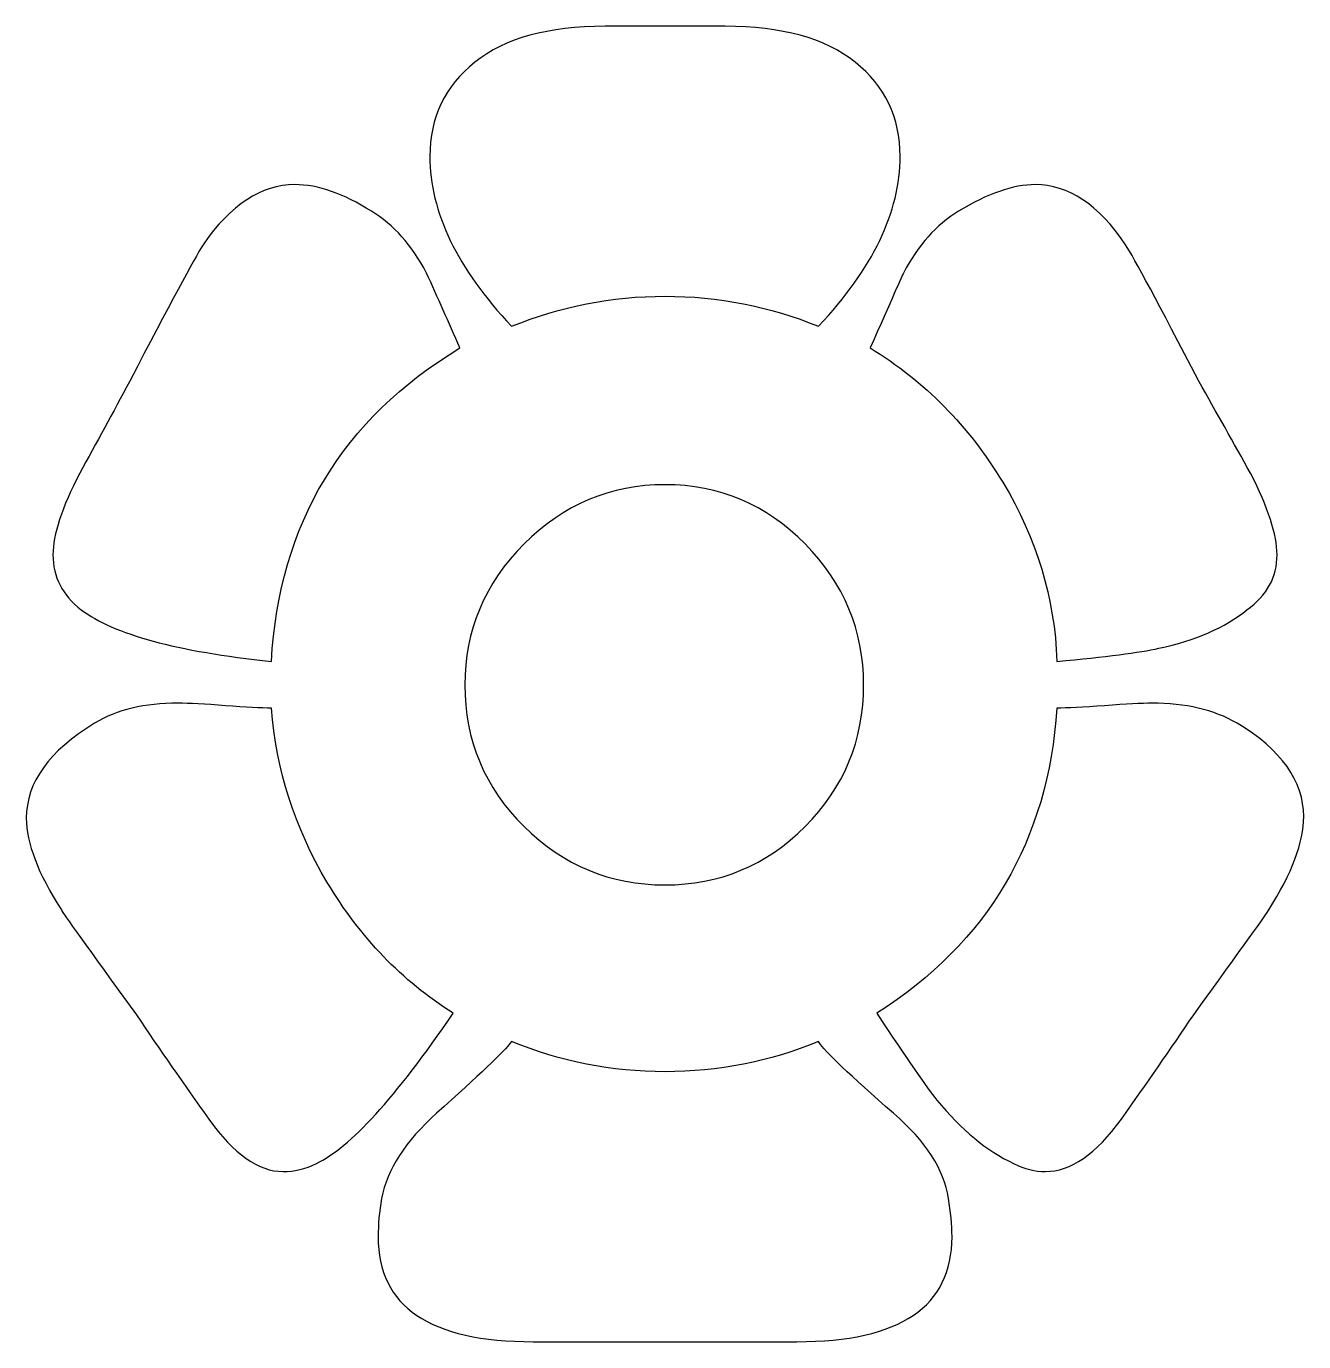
# Model space of a CAD drawing. Header units: centimetres. Extents: x -8.2 to 8.2, y -8.5 to 8.5.
import ezdxf

# ---------------------------------------------------------------- set-up
doc = ezdxf.new("R2010")
doc.units = ezdxf.units.CM
doc.header["$MEASUREMENT"] = 0
doc.layers.add('Camada 1', color=7, linetype='Continuous')

msp = doc.modelspace()

# ---------------------------------------------------------------- linework, layer by layer
at = {"layer": 'Camada 1'}
for points, knots in [([(-3.02749, 6.79564), (-3.02749, 7.29835), (-2.8335, 7.70189), (-2.44763, 8.01061), (-2.44763, 8.01061), (-2.06105, 8.31789), (-1.50381, 8.47151), (-0.77245, 8.47151), (-0.77245, 8.47151), (-0.52956, 8.47151), (-0.27046, 8.47151), (0.00003, 8.47151), (0.00003, 8.47151), (0.27192, 8.47151), (0.52962, 8.47151), (0.77317, 8.47151), (0.77317, 8.47151), (1.50384, 8.47151), (2.06182, 8.31789), (2.44841, 8.01061), (2.44841, 8.01061), (2.83494, 7.70192), (3.02753, 7.29835), (3.02753, 6.79564), (3.02753, 6.79564), (3.02753, 6.08055), (2.67778, 5.35125), (1.97684, 4.60714), (1.97684, 4.60714), (1.34671, 4.86413), (0.68821, 4.99441), (0.00003, 4.99441), (0.00003, 4.99441), (-0.68678, 4.99441), (-1.34522, 4.86413), (-1.97538, 4.60714), (-1.97538, 4.60714), (-2.67703, 5.35125), (-3.02749, 6.08052), (-3.02749, 6.79564)], [0, 0, 0, 0, 0.09090909, 0.09090909, 0.09090909, 0.09090909, 0.18181818, 0.18181818, 0.18181818, 0.18181818, 0.27272727, 0.27272727, 0.27272727, 0.27272727, 0.36363636, 0.36363636, 0.36363636, 0.36363636, 0.45454545, 0.45454545, 0.45454545, 0.45454545, 0.54545455, 0.54545455, 0.54545455, 0.54545455, 0.63636364, 0.63636364, 0.63636364, 0.63636364, 0.72727273, 0.72727273, 0.72727273, 0.72727273, 0.81818182, 0.81818182, 0.81818182, 0.81818182, 1, 1, 1, 1]), ([(-7.88101, 1.66457), (-7.88101, 1.92087), (-7.76631, 2.27277), (-7.53689, 2.71597), (-7.53689, 2.71597), (-7.32237, 3.10329), (-7.10784, 3.49694), (-6.89332, 3.89911), (-6.89332, 3.89911), (-6.37789, 4.8868), (-6.06351, 5.47304), (-5.94878, 5.65856), (-5.94878, 5.65856), (-5.58985, 6.17329), (-5.19758, 6.43239), (-4.7671, 6.43239), (-4.7671, 6.43239), (-4.46619, 6.43239), (-4.13697, 6.31626), (-3.77941, 6.0883), (-3.77941, 6.0883), (-3.49265, 5.91696), (-3.25903, 5.65216), (-3.07067, 5.29389), (-3.07067, 5.29389), (-2.92835, 4.9788), (-2.78463, 4.65667), (-2.64091, 4.32885), (-2.64091, 4.32885), (-4.15962, 3.41053), (-4.96747, 2.06529), (-5.06801, 0.29028), (-5.06801, 0.29028), (-6.28509, 0.41844), (-7.10144, 0.63934), (-7.51638, 0.95581), (-7.51638, 0.95581), (-7.75994, 1.14133), (-7.88101, 1.3771), (-7.88101, 1.66457)], [0, 0, 0, 0, 0.09090909, 0.09090909, 0.09090909, 0.09090909, 0.18181818, 0.18181818, 0.18181818, 0.18181818, 0.27272727, 0.27272727, 0.27272727, 0.27272727, 0.36363636, 0.36363636, 0.36363636, 0.36363636, 0.45454545, 0.45454545, 0.45454545, 0.45454545, 0.54545455, 0.54545455, 0.54545455, 0.54545455, 0.63636364, 0.63636364, 0.63636364, 0.63636364, 0.72727273, 0.72727273, 0.72727273, 0.72727273, 0.81818182, 0.81818182, 0.81818182, 0.81818182, 1, 1, 1, 1]), ([(3.07147, 5.29389), (3.25694, 5.65216), (3.4934, 5.91696), (3.78087, 6.0883), (3.78087, 6.0883), (4.1519, 6.31627), (4.48043, 6.43239), (4.76787, 6.43239), (4.76787, 6.43239), (5.19692, 6.43239), (5.58496, 6.17328), (5.92905, 5.65854), (5.92905, 5.65854), (6.04232, 5.48648), (6.35815, 4.89882), (6.87218, 3.89909), (6.87218, 3.89909), (7.10298, 3.49692), (7.32388, 3.10328), (7.53912, 2.71595), (7.53912, 2.71595), (7.76711, 2.27275), (7.88178, 1.92085), (7.88178, 1.66455), (7.88178, 1.66455), (7.88178, 1.37708), (7.75436, 1.14131), (7.49379, 0.95581), (7.49379, 0.95581), (7.21058, 0.72713), (6.83109, 0.56071), (6.35815, 0.46019), (6.35815, 0.46019), (6.11455, 0.40497), (5.67703, 0.34901), (5.04685, 0.29027), (5.04685, 0.29027), (5.01854, 1.10447), (4.78774, 1.87555), (4.35018, 2.5977), (4.35018, 2.5977), (3.91259, 3.32134), (3.34336, 3.89908), (2.64237, 4.32884), (2.64237, 4.32884), (2.91423, 4.94205), (3.05583, 5.26629), (3.07147, 5.29389)], [0, 0, 0, 0, 0.07692308, 0.07692308, 0.07692308, 0.07692308, 0.15384615, 0.15384615, 0.15384615, 0.15384615, 0.23076923, 0.23076923, 0.23076923, 0.23076923, 0.30769231, 0.30769231, 0.30769231, 0.30769231, 0.38461538, 0.38461538, 0.38461538, 0.38461538, 0.46153846, 0.46153846, 0.46153846, 0.46153846, 0.53846154, 0.53846154, 0.53846154, 0.53846154, 0.61538462, 0.61538462, 0.61538462, 0.61538462, 0.69230769, 0.69230769, 0.69230769, 0.69230769, 0.76923077, 0.76923077, 0.76923077, 0.76923077, 0.84615385, 0.84615385, 0.84615385, 0.84615385, 1, 1, 1, 1]), ([(-1.81396, 1.80475), (-1.30628, 2.31169), (-0.70165, 2.56731), (0.00002, 2.56731), (0.00002, 2.56731), (0.70238, 2.56731), (1.30278, 2.3117), (1.80406, 1.80475), (1.80406, 1.80475), (2.30537, 1.29426), (2.55741, 0.68964), (2.55741, -0.01135), (2.55741, -0.01135), (2.55741, -0.72647), (2.30539, -1.33464), (1.80406, -1.83594), (1.80406, -1.83594), (1.30281, -2.33717), (0.70239, -2.58783), (0.00002, -2.58783), (0.00002, -2.58783), (-0.70166, -2.58783), (-1.30628, -2.33716), (-1.81396, -1.83594), (-1.81396, -1.83594), (-2.32302, -1.33463), (-2.5772, -0.72646), (-2.5772, -0.01135), (-2.5772, -0.01135), (-2.5772, 0.68961), (-2.32302, 1.29426), (-1.81396, 1.80475)], [0, 0, 0, 0, 0.11111111, 0.11111111, 0.11111111, 0.11111111, 0.22222222, 0.22222222, 0.22222222, 0.22222222, 0.33333333, 0.33333333, 0.33333333, 0.33333333, 0.44444444, 0.44444444, 0.44444444, 0.44444444, 0.55555556, 0.55555556, 0.55555556, 0.55555556, 0.66666667, 0.66666667, 0.66666667, 0.66666667, 0.77777778, 0.77777778, 0.77777778, 0.77777778, 1, 1, 1, 1]), ([(-6.27166, -0.24709), (-6.12794, -0.24709), (-5.92402, -0.25841), (-5.65923, -0.27963), (-5.65923, -0.27963), (-5.39372, -0.30093), (-5.19758, -0.31082), (-5.06804, -0.31082), (-5.06804, -0.31082), (-5.01068, -1.09957), (-4.77139, -1.84723), (-4.34869, -2.55525), (-4.34869, -2.55525), (-3.92671, -3.26468), (-3.38651, -3.82546), (-2.7273, -4.24033), (-2.7273, -4.24033), (-3.47144, -5.33073), (-4.05839, -5.97502), (-4.48818, -6.17467), (-4.48818, -6.17467), (-4.63262, -6.24687), (-4.77491, -6.27945), (-4.91794, -6.27945), (-4.91794, -6.27945), (-5.23303, -6.27945), (-5.55021, -6.05574), (-5.87375, -5.6054), (-5.87375, -5.6054), (-6.19519, -5.1537), (-6.50745, -4.70624), (-6.80765, -4.26161), (-6.80765, -4.26161), (-7.4385, -3.39071), (-7.75994, -2.94041), (-7.77269, -2.91067), (-7.77269, -2.91067), (-8.075, -2.43914), (-8.22441, -2.04552), (-8.22441, -1.72828), (-8.22441, -1.72828), (-8.22441, -1.26949), (-7.93128, -0.86238), (-7.34504, -0.50339), (-7.34504, -0.50339), (-7.059, -0.33277), (-6.70076, -0.24709), (-6.27166, -0.24709)], [0, 0, 0, 0, 0.07692308, 0.07692308, 0.07692308, 0.07692308, 0.15384615, 0.15384615, 0.15384615, 0.15384615, 0.23076923, 0.23076923, 0.23076923, 0.23076923, 0.30769231, 0.30769231, 0.30769231, 0.30769231, 0.38461538, 0.38461538, 0.38461538, 0.38461538, 0.46153846, 0.46153846, 0.46153846, 0.46153846, 0.53846154, 0.53846154, 0.53846154, 0.53846154, 0.61538462, 0.61538462, 0.61538462, 0.61538462, 0.69230769, 0.69230769, 0.69230769, 0.69230769, 0.76923077, 0.76923077, 0.76923077, 0.76923077, 0.84615385, 0.84615385, 0.84615385, 0.84615385, 1, 1, 1, 1]), ([(5.04682, -0.31083), (5.17567, -0.31083), (5.38102, -0.30093), (5.65999, -0.27964), (5.65999, -0.27964), (5.93891, -0.25839), (6.14283, -0.2471), (6.27028, -0.2471), (6.27028, -0.2471), (6.70078, -0.2471), (7.06607, -0.33277), (7.36634, -0.50343), (7.36634, -0.50343), (7.93837, -0.84752), (8.22444, -1.24966), (8.22444, -1.70705), (8.22444, -1.70705), (8.22444, -2.03701), (8.07432, -2.43915), (7.77417, -2.91072), (7.77417, -2.91072), (7.75999, -2.94046), (7.43712, -3.39075), (6.80839, -4.26166), (6.80839, -4.26166), (6.50676, -4.70629), (6.19665, -5.15376), (5.87661, -5.60545), (5.87661, -5.60545), (5.55093, -6.0558), (5.22523, -6.2795), (4.8967, -6.2795), (4.8967, -6.2795), (4.76785, -6.2795), (4.6319, -6.24696), (4.48887, -6.17472), (4.48887, -6.17472), (4.14478, -6.01613), (3.81482, -5.74424), (3.50052, -5.35909), (3.50052, -5.35909), (3.37304, -5.2005), (3.11394, -4.8281), (2.7273, -4.24038), (2.7273, -4.24038), (4.16036, -3.3256), (4.93212, -2.01718), (5.04682, -0.31083)], [0, 0, 0, 0, 0.07692308, 0.07692308, 0.07692308, 0.07692308, 0.15384615, 0.15384615, 0.15384615, 0.15384615, 0.23076923, 0.23076923, 0.23076923, 0.23076923, 0.30769231, 0.30769231, 0.30769231, 0.30769231, 0.38461538, 0.38461538, 0.38461538, 0.38461538, 0.46153846, 0.46153846, 0.46153846, 0.46153846, 0.53846154, 0.53846154, 0.53846154, 0.53846154, 0.61538462, 0.61538462, 0.61538462, 0.61538462, 0.69230769, 0.69230769, 0.69230769, 0.69230769, 0.76923077, 0.76923077, 0.76923077, 0.76923077, 0.84615385, 0.84615385, 0.84615385, 0.84615385, 1, 1, 1, 1]), ([(-2.94111, -5.529), (-2.39808, -5.0433), (-2.0759, -4.73599), (-1.97538, -4.60571), (-1.97538, -4.60571), (-1.34522, -4.86339), (-0.68678, -4.99367), (0.00003, -4.99367), (0.00003, -4.99367), (0.68821, -4.99367), (1.34668, -4.86339), (1.97684, -4.60571), (1.97684, -4.60571), (2.06182, -4.73599), (2.38467, -5.04328), (2.94257, -5.529), (2.94257, -5.529), (3.35889, -5.88865), (3.59395, -6.25398), (3.6506, -6.62498), (3.6506, -6.62498), (3.67891, -6.79775), (3.69592, -6.96203), (3.69592, -7.1192), (3.69592, -7.1192), (3.69592, -8.02124), (3.02753, -8.47151), (1.69787, -8.47151), (1.69787, -8.47151), (1.51237, -8.47151), (1.22773, -8.47151), (0.84967, -8.47151), (0.84967, -8.47151), (0.47015, -8.47151), (0.18694, -8.47151), (0.00004, -8.47151), (0.00004, -8.47151), (-0.1713, -8.47151), (-0.45025, -8.47151), (-0.83684, -8.47151), (-0.83684, -8.47151), (-1.22414, -8.47151), (-1.51018, -8.47151), (-1.69637, -8.47151), (-1.69637, -8.47151), (-3.02746, -8.47151), (-3.69371, -8.02122), (-3.69371, -7.1192), (-3.69371, -7.1192), (-3.69371, -6.96206), (-3.67955, -6.79778), (-3.6505, -6.62498), (-3.6505, -6.62498), (-3.57833, -6.25398), (-3.34327, -5.88865), (-2.94111, -5.529)], [0, 0, 0, 0, 0.06666667, 0.06666667, 0.06666667, 0.06666667, 0.13333333, 0.13333333, 0.13333333, 0.13333333, 0.2, 0.2, 0.2, 0.2, 0.26666667, 0.26666667, 0.26666667, 0.26666667, 0.33333333, 0.33333333, 0.33333333, 0.33333333, 0.4, 0.4, 0.4, 0.4, 0.46666667, 0.46666667, 0.46666667, 0.46666667, 0.53333333, 0.53333333, 0.53333333, 0.53333333, 0.6, 0.6, 0.6, 0.6, 0.66666667, 0.66666667, 0.66666667, 0.66666667, 0.73333333, 0.73333333, 0.73333333, 0.73333333, 0.8, 0.8, 0.8, 0.8, 0.86666667, 0.86666667, 0.86666667, 0.86666667, 1, 1, 1, 1])]:
    msp.add_open_spline(points, degree=3, knots=knots, dxfattribs=at)

doc.saveas('drawing.dxf')
